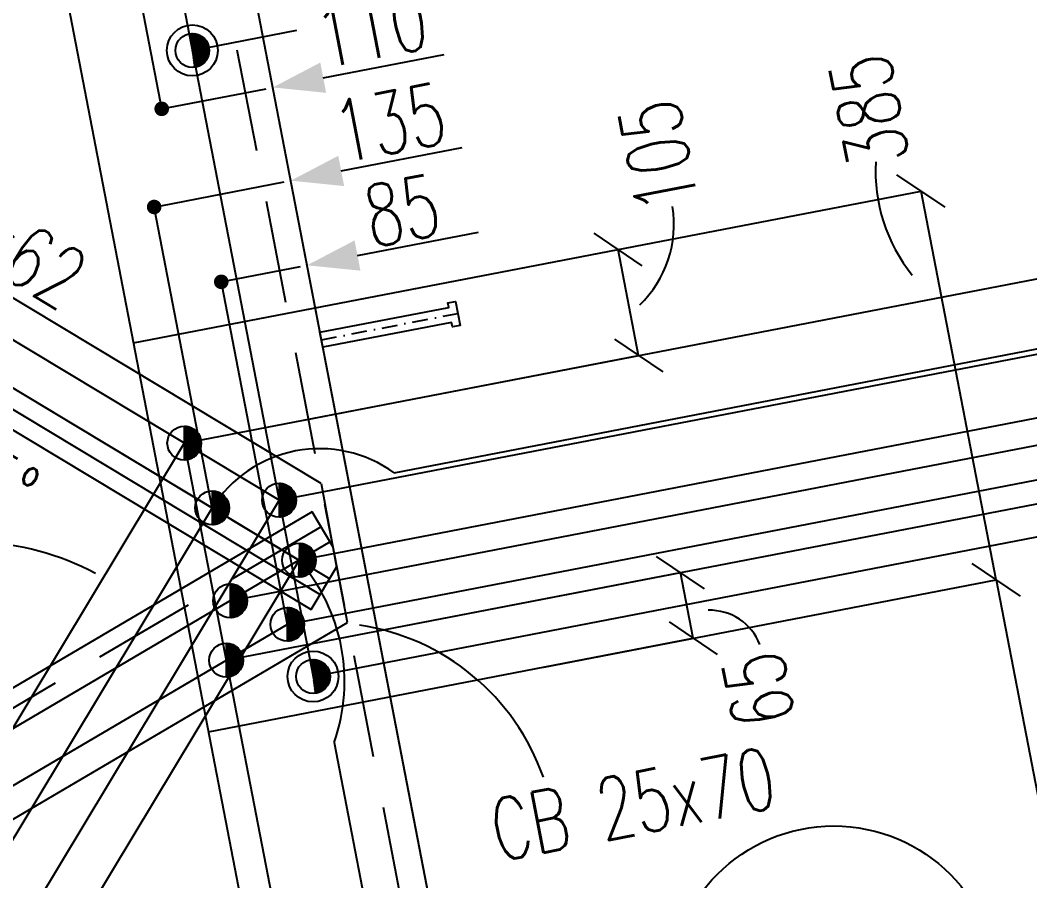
# Model space of a CAD drawing. Extents: x 512897 to 529117, y 6597 to 18077.
# Drawn here: x 518407 to 519389, y 15031 to 15868 of the extents above; entities that cross this region are included whole.
import ezdxf
from ezdxf.enums import TextEntityAlignment as Align

# ---------------------------------------------------------------- set-up
doc = ezdxf.new("R2010")
doc.units = 0
doc.header["$LTSCALE"] = 200
doc.header["$MEASUREMENT"] = 0
doc.linetypes.add('DASHDOT', pattern=[1, 0.5, -0.25, 0, -0.25])
doc.linetypes.add('DASHED', pattern=[0.75, 0.5, -0.25])
doc.layers.get('0').update_dxf_attribs({"linetype": 'CONTINUOUS'})
for name, color, linetype in [('ASSI', 6, 'CONTINUOUS'), ('BOLLINI_1', 7, 'CONTINUOUS'), ('Echelon', 1, 'CONTINUOUS'), ('FORI', 2, 'CONTINUOUS'), ('LINEA_ANG', 2, 'CONTINUOUS'), ('LP', 3, 'CONTINUOUS'), ('LS', 7, 'CONTINUOUS'), ('MZ', 6, 'DASHDOT'), ('QT_MAL', 7, 'CONTINUOUS'), ('QT_MPR', 7, 'CONTINUOUS'), ('QT_MSP', 7, 'CONTINUOUS'), ('TRAT-Y', 7, 'DASHED')]:
    doc.layers.add(name, color=color, linetype=linetype)
doc.styles.add('QUOTE', font='ROMANS8.SHX', dxfattribs={"width": 0.7})
doc.styles.add('RQL', font='ROMANS8.SHX', dxfattribs={"width": 0.7})
doc.styles.add('RS', font='ROMANS8.shx', dxfattribs={"width": 0.7})
doc.styles.get("Standard").update_dxf_attribs({"font": 'ROMANS8.SHX', "width": 0.7})
doc.dimstyles.new('FRECCE1', dxfattribs={"dimtxt": 60, "dimasz": 6.66, "dimexe": 0, "dimexo": 0, "dimgap": 1, "dimtad": 1, "dimzin": 0, "dimdsep": 46, "dimtxsty": 'RS', "dimblk1": 'QUOTP', "dimblk2": 'QUOTF', "dimsah": 1, "dimcen": 0, "dimclrd": 2, "dimclre": 2, "dimclrt": 7, "dimadec": 0, "dimazin": 0, "dimtfac": 1, "dimtix": 1, "dimtmove": 2, "dimatfit": 3, "dimldrblk": 'QUOTP', "dimfxl": 1, "dimtolj": 1, "dimtzin": 0, "dimarcsym": 0})
doc.dimstyles.new('TRATTO', dxfattribs={"dimscale": 0, "dimtxt": 60, "dimasz": 40, "dimexe": 0, "dimexo": 0, "dimgap": 5, "dimtad": 1, "dimrnd": 0.5, "dimdsep": 46, "dimtxsty": 'RS', "dimblk1": 'OBLIQUE', "dimblk2": 'OBLIQUE', "dimsah": 1, "dimcen": 0.09, "dimclrd": 2, "dimclre": 2, "dimclrt": 7, "dimadec": 0, "dimazin": 0, "dimtfac": 1, "dimtix": 1, "dimtmove": 2, "dimatfit": 3, "dimfxl": 1, "dimtolj": 1, "dimtzin": 0, "dimarcsym": 0})

# ---------------------------------------------------------------- blocks, each defined once
blk = doc.blocks.new('ASSE98')
blk.add_line((0, 0), (1, 0))
at = {"color": 7, "style": 'QUOTE', "width": 0.5, "flags": 1}
for tag, p in [('TI', (1.38308, 6.82731)), ('DI_S', (1.38308, 6.42178)), ('D_S', (1.38308, 6.02092)), ('E_S', (1.38308, 5.68065)), ('NFORI', (1.36454, 5.29792)), ('ALAR', (1.36349, 4.93246)), ('FAM', (1.3775, 4.54645)), ('ALA', (1.38308, 4.19257)), ('DISP2', (1.38308, 3.84971)), ('DISP1', (1.38308, 3.50686)), ('PINZAF', (1.38308, 3.164)), ('PINZAI', (1.38308, 2.82114)), ('TRP', (1.38308, 2.47829)), ('NP', (1.38308, 2.13543)), ('SV', (1.38308, 1.79257)), ('PESO', (1.38308, 1.44971)), ('QUA', (1.38308, 1.10686)), ('LUN', (1.38308, 0.764)), ('PROF', (1.38308, 0.42114)), ('POS', (1.38308, 0.07829))]:
    blk.add_attdef(tag, p, '', height=0.2, dxfattribs=at)
at = {"color": 7, "flags": 1}
for tag, p in [('LAV1', (3.07431, 6.82847)), ('LAV2', (3.07431, 6.49513)), ('LAV3', (3.07431, 6.1618)), ('LAV4', (3.07431, 5.82847)), ('LAV5', (3.07431, 5.49513)), ('LAV6', (3.07431, 5.1618)), ('LAV7', (3.07431, 4.82847)), ('LAV8', (3.07431, 4.49513)), ('LAV9', (3.07431, 4.1618)), ('LAV10', (3.07431, 3.82847))]:
    blk.add_attdef(tag, p, '', height=0.2, dxfattribs=at)
blk = doc.blocks.new('P20')
at = {"color": 0}
for p, q in [((0, 0.982), (0.018, 1)), ((0, 0.937), (0.061, 0.998)), ((0, 0.892), (0.102, 0.995)), ((1, -0.007), (0, 0.993)), ((0, 0.848), (0.142, 0.99)), ((0, 0.803), (0.181, 0.984)), ((0, 0.758), (0.218, 0.976)), ((0, 0.713), (0.254, 0.967)), ((0, 0.668), (0.289, 0.957)), ((0.999, -0.051), (0, 0.948)), ((0, 0.623), (0.323, 0.946)), ((0, 0.578), (0.356, 0.934)), ((0, 0.533), (0.388, 0.922)), ((0, 0.488), (0.419, 0.908)), ((0.996, -0.093), (0, 0.903)), ((0, 0.443), (0.45, 0.893)), ((0, 0.398), (0.479, 0.878)), ((0, 0.354), (0.508, 0.861)), ((0.991, -0.133), (0, 0.858)), ((0, 0.309), (0.536, 0.844)), ((0, 0.264), (0.563, 0.827)), ((0.985, -0.172), (0, 0.813)), ((0, 0.219), (0.589, 0.808)), ((0, 0.174), (0.615, 0.789)), ((0, 0.129), (0.64, 0.769)), ((0.978, -0.209), (0, 0.768)), ((0, 0.084), (0.664, 0.748)), ((0, 0.039), (0.687, 0.726)), ((0.969, -0.246), (0, 0.724)), ((0, -0.006), (0.71, 0.704)), ((0, -0.051), (0.732, 0.681)), ((0.96, -0.281), (0, 0.679)), ((0, -0.095), (0.753, 0.658)), ((0.949, -0.315), (0, 0.634)), ((0, -0.14), (0.774, 0.633)), ((0, -0.185), (0.794, 0.608)), ((0.999, 0.039), (0.039, 0.999)), ((0.996, 0.087), (0.087, 0.996)), ((0.991, 0.137), (0.137, 0.991)), ((0.982, 0.191), (0.191, 0.982)), ((0.969, 0.249), (0.249, 0.969)), ((0.95, 0.312), (0.312, 0.95)), ((0.923, 0.384), (0.384, 0.923)), ((0.883, 0.469), (0.469, 0.883)), ((0.808, 0.589), (0.589, 0.808)), ((0.937, -0.348), (0, 0.589)), ((0, -0.23), (0.813, 0.583)), ((0, -0.275), (0.831, 0.556)), ((0.925, -0.381), (0, 0.544)), ((0, -0.32), (0.849, 0.529)), ((0, -0.365), (0.866, 0.501)), ((0.911, -0.412), (0, 0.499)), ((0, -0.41), (0.882, 0.472)), ((0.897, -0.443), (0, 0.454)), ((0, -0.455), (0.897, 0.442)), ((0, -0.5), (0.911, 0.412)), ((0.881, -0.472), (0, 0.409)), ((0, -0.544), (0.925, 0.38)), ((0.865, -0.501), (0, 0.364)), ((0, -0.589), (0.937, 0.348)), ((0.849, -0.529), (0, 0.319)), ((0, -0.634), (0.949, 0.315)), ((0, -0.679), (0.96, 0.281)), ((0.831, -0.556), (0, 0.275)), ((0, -0.724), (0.969, 0.245)), ((0.813, -0.583), (0, 0.23)), ((0, -0.769), (0.978, 0.209)), ((0.793, -0.609), (0, 0.185)), ((0, -0.814), (0.985, 0.171)), ((0.774, -0.634), (0, 0.14)), ((0, -0.859), (0.991, 0.132)), ((0.753, -0.658), (0, 0.095)), ((0, -0.904), (0.996, 0.092)), ((0.732, -0.682), (0, 0.05)), ((0, -0.949), (0.999, 0.05)), ((0, -0.993), (1, 0.007)), ((0.71, -0.705), (0, 0.005)), ((0.687, -0.727), (0, -0.04)), ((0.664, -0.748), (0, -0.085)), ((0.639, -0.769), (0, -0.13)), ((0.614, -0.789), (0, -0.174)), ((0.589, -0.808), (0, -0.219)), ((0.563, -0.827), (0, -0.264)), ((0.535, -0.845), (0, -0.309)), ((0.508, -0.862), (0, -0.354)), ((0.479, -0.878), (0, -0.399)), ((0.449, -0.893), (0, -0.444)), ((0.419, -0.908), (0, -0.489)), ((0.388, -0.922), (0, -0.534)), ((0.356, -0.935), (0, -0.579)), ((0.039, -0.999), (0.999, -0.039)), ((0.087, -0.996), (0.996, -0.087)), ((0.138, -0.99), (0.99, -0.138)), ((0.192, -0.981), (0.981, -0.192)), ((0.25, -0.968), (0.968, -0.25)), ((0.313, -0.95), (0.95, -0.313)), ((0.385, -0.923), (0.923, -0.385)), ((0.47, -0.883), (0.883, -0.47)), ((0.591, -0.807), (0.807, -0.591)), ((0.323, -0.946), (0, -0.623)), ((0.289, -0.957), (0, -0.668)), ((0.254, -0.967), (0, -0.713)), ((0.218, -0.976), (0, -0.758)), ((0.181, -0.984), (0, -0.803)), ((0.142, -0.99), (0, -0.848)), ((0.102, -0.995), (0, -0.893))]:
    blk.add_line(p, q, dxfattribs=at)
for radius in [1.5, 1]:
    blk.add_circle((0, 0), radius)
blk = doc.blocks.new('20')
at = {"color": 0}
for p, q in [((0, 0.982), (0.018, 1)), ((0, 0.937), (0.061, 0.998)), ((0, 0.892), (0.102, 0.995)), ((1, -0.007), (0, 0.993)), ((0, 0.848), (0.142, 0.99)), ((0, 0.803), (0.181, 0.984)), ((0, 0.758), (0.218, 0.976)), ((0, 0.713), (0.254, 0.967)), ((0, 0.668), (0.289, 0.957)), ((0.999, -0.051), (0, 0.948)), ((0, 0.623), (0.323, 0.946)), ((0, 0.578), (0.356, 0.934)), ((0, 0.533), (0.388, 0.922)), ((0, 0.488), (0.419, 0.908)), ((0.996, -0.093), (0, 0.903)), ((0, 0.443), (0.45, 0.893)), ((0, 0.398), (0.479, 0.878)), ((0, 0.354), (0.508, 0.861)), ((0.991, -0.133), (0, 0.858)), ((0, 0.309), (0.536, 0.844)), ((0, 0.264), (0.563, 0.827)), ((0.985, -0.172), (0, 0.813)), ((0, 0.219), (0.589, 0.808)), ((0, 0.174), (0.615, 0.789)), ((0, 0.129), (0.64, 0.769)), ((0.978, -0.209), (0, 0.768)), ((0, 0.084), (0.664, 0.748)), ((0, 0.039), (0.687, 0.726)), ((0.969, -0.246), (0, 0.724)), ((0, -0.006), (0.71, 0.704)), ((0, -0.051), (0.732, 0.681)), ((0.96, -0.281), (0, 0.679)), ((0, -0.095), (0.753, 0.658)), ((0.949, -0.315), (0, 0.634)), ((0, -0.14), (0.774, 0.633)), ((0, -0.185), (0.794, 0.608)), ((0.999, 0.039), (0.039, 0.999)), ((0.996, 0.087), (0.087, 0.996)), ((0.991, 0.137), (0.137, 0.991)), ((0.982, 0.191), (0.191, 0.982)), ((0.969, 0.249), (0.249, 0.969)), ((0.95, 0.312), (0.312, 0.95)), ((0.923, 0.384), (0.384, 0.923)), ((0.883, 0.469), (0.469, 0.883)), ((0.808, 0.589), (0.589, 0.808)), ((0.937, -0.348), (0, 0.589)), ((0, -0.23), (0.813, 0.583)), ((0, -0.275), (0.831, 0.556)), ((0.925, -0.381), (0, 0.544)), ((0, -0.32), (0.849, 0.529)), ((0, -0.365), (0.866, 0.501)), ((0.911, -0.412), (0, 0.499)), ((0, -0.41), (0.882, 0.472)), ((0.897, -0.443), (0, 0.454)), ((0, -0.455), (0.897, 0.442)), ((0, -0.5), (0.911, 0.412)), ((0.881, -0.472), (0, 0.409)), ((0, -0.544), (0.925, 0.38)), ((0.865, -0.501), (0, 0.364)), ((0, -0.589), (0.937, 0.348)), ((0.849, -0.529), (0, 0.319)), ((0, -0.634), (0.949, 0.315)), ((0, -0.679), (0.96, 0.281)), ((0.831, -0.556), (0, 0.275)), ((0, -0.724), (0.969, 0.245)), ((0.813, -0.583), (0, 0.23)), ((0, -0.769), (0.978, 0.209)), ((0.793, -0.609), (0, 0.185)), ((0, -0.814), (0.985, 0.171)), ((0.774, -0.634), (0, 0.14)), ((0, -0.859), (0.991, 0.132)), ((0.753, -0.658), (0, 0.095)), ((0, -0.904), (0.996, 0.092)), ((0.732, -0.682), (0, 0.05)), ((0, -0.949), (0.999, 0.05)), ((0, -0.993), (1, 0.007)), ((0.71, -0.705), (0, 0.005)), ((0.687, -0.727), (0, -0.04)), ((0.664, -0.748), (0, -0.085)), ((0.639, -0.769), (0, -0.13)), ((0.614, -0.789), (0, -0.174)), ((0.589, -0.808), (0, -0.219)), ((0.563, -0.827), (0, -0.264)), ((0.535, -0.845), (0, -0.309)), ((0.508, -0.862), (0, -0.354)), ((0.479, -0.878), (0, -0.399)), ((0.449, -0.893), (0, -0.444)), ((0.419, -0.908), (0, -0.489)), ((0.388, -0.922), (0, -0.534)), ((0.356, -0.935), (0, -0.579)), ((0.039, -0.999), (0.999, -0.039)), ((0.087, -0.996), (0.996, -0.087)), ((0.138, -0.99), (0.99, -0.138)), ((0.192, -0.981), (0.981, -0.192)), ((0.25, -0.968), (0.968, -0.25)), ((0.313, -0.95), (0.95, -0.313)), ((0.385, -0.923), (0.923, -0.385)), ((0.47, -0.883), (0.883, -0.47)), ((0.591, -0.807), (0.807, -0.591)), ((0.323, -0.946), (0, -0.623)), ((0.289, -0.957), (0, -0.668)), ((0.254, -0.967), (0, -0.713)), ((0.218, -0.976), (0, -0.758)), ((0.181, -0.984), (0, -0.803)), ((0.142, -0.99), (0, -0.848)), ((0.102, -0.995), (0, -0.893))]:
    blk.add_line(p, q, dxfattribs=at)
blk.add_line((0, 1), (0, -1))
blk.add_circle((0, 0), 1)
blk = doc.blocks.new('QUOTP')
at = {"layer": 'ASSI', "color": 2, "const_width": 1.07}
blk.add_lwpolyline([(-0.53, 0, 1), (0.53, 0, 1)], format="xyb", close=True, dxfattribs=at)
blk = doc.blocks.new('QUOTF')
at = {"layer": 'LS', "color": 2}
blk.add_line((7.5, 0), (25.5, 0), dxfattribs=at)
blk.add_solid([(7.5, 2.25), (0, 0), (7.5, -2.25)], dxfattribs=at)
blk = doc.blocks.new('*D28')
at = {"layer": 'QT_MAL', "color": 2, "lineweight": -2, "transparency": 16777216}
for p, q in [((518551.03, 15782.66), (518645.97, 15800.97)), ((518652.51, 15802.23), (518652.51, 15802.23)), ((518544.49, 15781.4), (518544.49, 15781.4))]:
    blk.add_line(p, q, dxfattribs=at)
at = {"layer": 'QT_MAL', "color": 2, "lineweight": -2, "transparency": 16777216, "xscale": 6.66, "yscale": 6.66, "zscale": 6.66}
for name, p, rotation in [('QUOTF', (518652.51, 15802.23), 10.91543261024584), ('QUOTP', (518544.49, 15781.4), 190.9154326102459)]:
    blk.add_blockref(name, p, dxfattribs=dict(at, rotation=rotation))
at = {"layer": 'QT_MAL', "color": 7, "transparency": 16777216, "insert": (518748.61, 15860.04), "char_height": 60, "attachment_point": 5, "rotation": 10.91543, "style": 'RS'}
blk.add_mtext('\\A1;110', dxfattribs=at)
blk = doc.blocks.new('_OBLIQUE')
at = {"color": 0, "linetype": 'ByBlock'}
blk.add_line((-0.5, -0.5), (0.5, 0.5), dxfattribs=at)
blk = doc.blocks.new('*D44')
at = {"layer": 'QT_MPR', "color": 2, "lineweight": -2, "transparency": 16777216}
for p, q in [((517944.64, 15830.73), (517609.12, 15273.47)), ((518566.45, 15456.35), (518230.93, 14899.09)), ((517609.12, 15273.47), (518230.93, 14899.09))]:
    blk.add_line(p, q, dxfattribs=at)
at = {"layer": 'QT_MPR', "color": 2, "lineweight": -2, "transparency": 16777216, "xscale": 40, "yscale": 40, "zscale": 40}
for p, rotation in [((517609.12, 15273.47), 148.9485822973603), ((518230.93, 14899.09), 328.9485822973603)]:
    blk.add_blockref('_OBLIQUE', p, dxfattribs=dict(at, rotation=rotation))
at = {"layer": 'QT_MPR', "color": 7, "transparency": 16777216, "insert": (517938.08, 15116.26), "char_height": 60, "attachment_point": 5, "rotation": 328.94858, "style": 'RS'}
blk.add_mtext('\\A1;726', dxfattribs=at)
blk = doc.blocks.new('*D45')
at = {"layer": 'QT_MPR', "color": 2, "lineweight": -2, "transparency": 16777216}
for p, q in [((518566.45, 15456.35), (518230.93, 14899.09)), ((518593.58, 15393.33), (518278.69, 14870.33)), ((518230.93, 14899.09), (518278.69, 14870.33))]:
    blk.add_line(p, q, dxfattribs=at)
at = {"layer": 'QT_MPR', "color": 2, "lineweight": -2, "transparency": 16777216, "xscale": 40, "yscale": 40, "zscale": 40}
for p, rotation in [((518230.93, 14899.09), 148.9485822973603), ((518278.69, 14870.33), 328.9485822973603)]:
    blk.add_blockref('_OBLIQUE', p, dxfattribs=dict(at, rotation=rotation))
at = {"layer": 'QT_MPR', "color": 7, "transparency": 16777216, "insert": (518163.87, 14888.21), "char_height": 60, "attachment_point": 5, "rotation": 328.94858, "style": 'RS'}
blk.add_mtext('\\A1;56', dxfattribs=at)
blk = doc.blocks.new('*D46')
at = {"layer": 'QT_MPR', "color": 2, "lineweight": -2, "transparency": 16777216}
for p, q in [((518658.61, 15400.86), (518323.09, 14843.6)), ((518593.58, 15393.33), (518278.69, 14870.33)), ((518278.69, 14870.33), (518323.09, 14843.6))]:
    blk.add_line(p, q, dxfattribs=at)
at = {"layer": 'QT_MPR', "color": 2, "lineweight": -2, "transparency": 16777216, "xscale": 40, "yscale": 40, "zscale": 40}
for p, rotation in [((518278.69, 14870.33), 148.9485822973603), ((518323.09, 14843.6), 328.9485822973603)]:
    blk.add_blockref('_OBLIQUE', p, dxfattribs=dict(at, rotation=rotation))
at = {"layer": 'QT_MPR', "color": 7, "transparency": 16777216, "insert": (518517.08, 14901.85), "char_height": 60, "attachment_point": 5, "rotation": 328.94858, "style": 'RS'}
blk.add_mtext('\\A1;51.5', dxfattribs=at)
blk = doc.blocks.new('*D47')
at = {"layer": 'QT_MPR', "color": 2, "lineweight": -2, "transparency": 16777216}
for p, q in [((518658.61, 15400.86), (518323.09, 14843.6)), ((518678.02, 15342.49), (518363.13, 14819.49)), ((518323.09, 14843.6), (518363.13, 14819.49))]:
    blk.add_line(p, q, dxfattribs=at)
at = {"layer": 'QT_MPR', "color": 2, "lineweight": -2, "transparency": 16777216, "xscale": 40, "yscale": 40, "zscale": 40}
for p, rotation in [((518323.09, 14843.6), 148.9485822973603), ((518363.13, 14819.49), 328.9485822973603)]:
    blk.add_blockref('_OBLIQUE', p, dxfattribs=dict(at, rotation=rotation))
at = {"layer": 'QT_MPR', "color": 7, "transparency": 16777216, "insert": (518479.23, 14816.6), "char_height": 60, "attachment_point": 5, "rotation": 328.94858, "style": 'RS'}
blk.add_mtext('\\A1;46.5', dxfattribs=at)
blk = doc.blocks.new('A$C6E393FD9')
at = {"layer": 'Echelon', "color": 3}
blk.add_lwpolyline([(2.5, 0), (0, 19.8), (168.6, 41.4), (167.9, 47.2), (177.8, 48.5), (181.8, 17.1), (171.9, 15.8), (171.2, 21.6), (2.5, 0)], close=True, dxfattribs=at)
at = {"layer": 'MZ', "ltscale": 0.2}
blk.add_line((1.3, 9.9), (179.8, 32.8), dxfattribs=at)
blk = doc.blocks.new('*D48')
at = {"layer": 'QT_MAL', "color": 2, "lineweight": -2, "transparency": 16777216}
blk.add_line((518608.94, 15614.43), (518679.33, 15628), dxfattribs=at)
at = {"layer": 'QT_MAL', "color": 2, "lineweight": -2, "transparency": 16777216, "xscale": 6.66, "yscale": 6.66, "zscale": 6.66}
for name, p, rotation in [('QUOTF', (518685.86, 15629.26), 10.91543261024528), ('QUOTP', (518602.4, 15613.16), 190.9154326102453)]:
    blk.add_blockref(name, p, dxfattribs=dict(at, rotation=rotation))
at = {"layer": 'QT_MAL', "color": 7, "transparency": 16777216, "insert": (518778.34, 15682.48), "char_height": 60, "attachment_point": 5, "rotation": 10.91543, "style": 'RS'}
blk.add_mtext('\\A1;85', dxfattribs=at)
blk = doc.blocks.new('*D50')
at = {"layer": 'QT_MAL', "color": 2, "lineweight": -2, "transparency": 16777216}
for p, q in [((518543.68, 15687.2), (518663.45, 15710.3)), ((518669.99, 15711.56), (518669.99, 15711.56)), ((518537.14, 15685.94), (518537.14, 15685.94))]:
    blk.add_line(p, q, dxfattribs=at)
at = {"layer": 'QT_MAL', "color": 2, "lineweight": -2, "transparency": 16777216, "xscale": 6.66, "yscale": 6.66, "zscale": 6.66}
for name, p, rotation in [('QUOTF', (518669.99, 15711.56), 10.91543261024528), ('QUOTP', (518537.14, 15685.94), 190.9154326102453)]:
    blk.add_blockref(name, p, dxfattribs=dict(at, rotation=rotation))
at = {"layer": 'QT_MAL', "color": 7, "transparency": 16777216, "insert": (518766.28, 15768.03), "char_height": 60, "attachment_point": 5, "rotation": 10.91543, "style": 'RS'}
blk.add_mtext('\\A1;135', dxfattribs=at)
blk = doc.blocks.new('*D64')
at = {"layer": 'QT_MPR', "color": 2, "lineweight": -2, "transparency": 16777216}
for p, q in [((518557.41, 16295.37), (520030.27, 16579.41)), ((520030.27, 16579.41), (520211.77, 15638.27)), ((518678.02, 15342.49), (520211.77, 15638.27))]:
    blk.add_line(p, q, dxfattribs=at)
at = {"layer": 'QT_MPR', "color": 2, "lineweight": -2, "transparency": 16777216, "xscale": 40, "yscale": 40, "zscale": 40}
for p, rotation in [((520030.27, 16579.41), 100.9154326102453), ((520211.77, 15638.27), 280.9154326102453)]:
    blk.add_blockref('_OBLIQUE', p, dxfattribs=dict(at, rotation=rotation))
at = {"layer": 'QT_MPR', "color": 7, "transparency": 16777216, "insert": (520086.65, 16102.21), "char_height": 60, "attachment_point": 5, "rotation": 100.91543, "style": 'RS'}
blk.add_mtext('\\A1;958.5', dxfattribs=at)
blk = doc.blocks.new('*D65')
at = {"layer": 'QT_MPR', "color": 2, "lineweight": -2, "transparency": 16777216}
for p, q in [((518678.02, 15342.49), (520211.77, 15638.27)), ((520211.77, 15638.27), (520644.15, 13396.18)), ((519110.4, 13100.4), (520644.15, 13396.18))]:
    blk.add_line(p, q, dxfattribs=at)
at = {"layer": 'QT_MPR', "color": 2, "lineweight": -2, "transparency": 16777216, "xscale": 40, "yscale": 40, "zscale": 40}
for p, rotation in [((520211.77, 15638.27), 100.9154326102453), ((520644.15, 13396.18), 280.9154326102453)]:
    blk.add_blockref('_OBLIQUE', p, dxfattribs=dict(at, rotation=rotation))
at = {"layer": 'QT_MPR', "color": 7, "transparency": 16777216, "insert": (520393.59, 14510.6), "char_height": 60, "attachment_point": 5, "rotation": 100.91543, "style": 'RS'}
blk.add_mtext('\\A1;2283.5', dxfattribs=at)
blk = doc.blocks.new('*D70')
at = {"layer": 'QT_MPR', "color": 2, "lineweight": -2, "transparency": 16777216}
for p, q in [((518498.62, 16019.25), (519784.93, 16267.31)), ((519784.93, 16267.31), (519892.02, 15711.99)), ((518566.45, 15456.35), (519892.02, 15711.99))]:
    blk.add_line(p, q, dxfattribs=at)
at = {"layer": 'QT_MPR', "color": 2, "lineweight": -2, "transparency": 16777216, "xscale": 40, "yscale": 40, "zscale": 40}
for p, rotation in [((519784.93, 16267.31), 100.9154326102453), ((519892.02, 15711.99), 280.9154326102453)]:
    blk.add_blockref('_OBLIQUE', p, dxfattribs=dict(at, rotation=rotation))
at = {"layer": 'QT_MPR', "color": 7, "transparency": 16777216, "insert": (519804.11, 15983.02), "char_height": 60, "attachment_point": 5, "rotation": 100.91543, "style": 'RS'}
blk.add_mtext('\\A1;565.5', dxfattribs=at)
blk = doc.blocks.new('*D71')
at = {"layer": 'QT_MPR', "color": 2, "lineweight": -2, "transparency": 16777216}
for p, q in [((518566.45, 15456.35), (519892.02, 15711.99)), ((519892.02, 15711.99), (519904.71, 15646.18)), ((518770.53, 15427.45), (519904.71, 15646.18))]:
    blk.add_line(p, q, dxfattribs=at)
at = {"layer": 'QT_MPR', "color": 2, "lineweight": -2, "transparency": 16777216, "xscale": 40, "yscale": 40, "zscale": 40}
for p, rotation in [((519892.02, 15711.99), 100.9154326102453), ((519904.71, 15646.18), 280.9154326102453)]:
    blk.add_blockref('_OBLIQUE', p, dxfattribs=dict(at, rotation=rotation))
at = {"layer": 'QT_MPR', "color": 7, "transparency": 16777216, "insert": (519844.29, 15765.29), "char_height": 60, "attachment_point": 5, "rotation": 100.91543, "style": 'RS'}
blk.add_mtext('\\A1;67', dxfattribs=at)
blk = doc.blocks.new('*D72')
at = {"layer": 'QT_MPR', "color": 2, "lineweight": -2, "transparency": 16777216}
for p, q in [((519904.71, 15646.18), (519897.14, 15685.45)), ((518658.61, 15400.86), (519905.64, 15641.35)), ((518770.53, 15427.45), (519904.71, 15646.18)), ((519904.71, 15646.18), (519905.64, 15641.35)), ((519905.64, 15641.35), (519913.22, 15602.07))]:
    blk.add_line(p, q, dxfattribs=at)
at = {"layer": 'QT_MPR', "color": 2, "lineweight": -2, "transparency": 16777216, "xscale": 40, "yscale": 40, "zscale": 40}
for p, rotation in [((519904.71, 15646.18), 280.9154326102453), ((519905.64, 15641.35), 100.9154326102453)]:
    blk.add_blockref('_OBLIQUE', p, dxfattribs=dict(at, rotation=rotation))
at = {"layer": 'QT_MPR', "color": 7, "transparency": 16777216, "insert": (520048.16, 15701.6), "char_height": 60, "attachment_point": 5, "rotation": 100.91543, "style": 'RS'}
blk.add_mtext('\\A1;5', dxfattribs=at)
blk = doc.blocks.new('*D73')
at = {"layer": 'QT_MPR', "color": 2, "lineweight": -2, "transparency": 16777216}
for p, q in [((518658.61, 15400.86), (519905.64, 15641.35)), ((519905.64, 15641.35), (519917.19, 15581.46)), ((518678.02, 15342.49), (519917.19, 15581.46))]:
    blk.add_line(p, q, dxfattribs=at)
at = {"layer": 'QT_MPR', "color": 2, "lineweight": -2, "transparency": 16777216, "xscale": 40, "yscale": 40, "zscale": 40}
for p, rotation in [((519905.64, 15641.35), 100.9154326102453), ((519917.19, 15581.46), 280.9154326102453)]:
    blk.add_blockref('_OBLIQUE', p, dxfattribs=dict(at, rotation=rotation))
at = {"layer": 'QT_MPR', "color": 7, "transparency": 16777216, "insert": (519857.12, 15599.22), "char_height": 60, "attachment_point": 5, "rotation": 100.91543, "style": 'RS'}
blk.add_mtext('\\A1;61', dxfattribs=at)
blk = doc.blocks.new('*D74')
at = {"layer": 'QT_MPR', "color": 2, "lineweight": -2, "transparency": 16777216}
for p, q in [((518678.02, 15342.49), (519917.19, 15581.46)), ((519917.19, 15581.46), (519922.13, 15555.85)), ((518610.99, 15303), (519922.13, 15555.85))]:
    blk.add_line(p, q, dxfattribs=at)
at = {"layer": 'QT_MPR', "color": 2, "lineweight": -2, "transparency": 16777216, "xscale": 40, "yscale": 40, "zscale": 40}
for p, rotation in [((519917.19, 15581.46), 100.9154326102453), ((519922.13, 15555.85), 280.9154326102453)]:
    blk.add_blockref('_OBLIQUE', p, dxfattribs=dict(at, rotation=rotation))
at = {"layer": 'QT_MPR', "color": 7, "transparency": 16777216, "insert": (520071.45, 15563.36), "char_height": 60, "attachment_point": 5, "rotation": 100.91543, "style": 'RS'}
blk.add_mtext('\\A1;26', dxfattribs=at)
blk = doc.blocks.new('*D75')
at = {"layer": 'QT_MPR', "color": 2, "lineweight": -2, "transparency": 16777216}
for p, q in [((518610.99, 15303), (519922.13, 15555.85)), ((519922.13, 15555.85), (519928.38, 15523.44)), ((518666.63, 15280.11), (519928.38, 15523.44))]:
    blk.add_line(p, q, dxfattribs=at)
at = {"layer": 'QT_MPR', "color": 2, "lineweight": -2, "transparency": 16777216, "xscale": 40, "yscale": 40, "zscale": 40}
for p, rotation in [((519922.13, 15555.85), 100.9154326102453), ((519928.38, 15523.44), 280.9154326102453)]:
    blk.add_blockref('_OBLIQUE', p, dxfattribs=dict(at, rotation=rotation))
at = {"layer": 'QT_MPR', "color": 7, "transparency": 16777216, "insert": (520095.97, 15459.45), "char_height": 60, "attachment_point": 5, "rotation": 100.91543, "style": 'RS'}
blk.add_mtext('\\A1;33', dxfattribs=at)
blk = doc.blocks.new('*D76')
at = {"layer": 'QT_MPR', "color": 2, "lineweight": -2, "transparency": 16777216}
for p, q in [((518666.63, 15280.11), (519928.38, 15523.44)), ((519928.38, 15523.44), (519932.75, 15500.79)), ((518607.17, 15245.16), (519932.75, 15500.79))]:
    blk.add_line(p, q, dxfattribs=at)
at = {"layer": 'QT_MPR', "color": 2, "lineweight": -2, "transparency": 16777216, "xscale": 40, "yscale": 40, "zscale": 40}
for p, rotation in [((519928.38, 15523.44), 100.9154326102453), ((519932.75, 15500.79), 280.9154326102453)]:
    blk.add_blockref('_OBLIQUE', p, dxfattribs=dict(at, rotation=rotation))
at = {"layer": 'QT_MPR', "color": 7, "transparency": 16777216, "insert": (519909.44, 15428.13), "char_height": 60, "attachment_point": 5, "rotation": 100.91543, "style": 'RS'}
blk.add_mtext('\\A1;23', dxfattribs=at)
blk = doc.blocks.new('*D77')
at = {"layer": 'QT_MPR', "color": 2, "lineweight": -2, "transparency": 16777216}
for p, q in [((518607.17, 15245.16), (519932.75, 15500.79)), ((519932.75, 15500.79), (520131.63, 14469.51)), ((518845.32, 14221.44), (520131.63, 14469.51))]:
    blk.add_line(p, q, dxfattribs=at)
at = {"layer": 'QT_MPR', "color": 2, "lineweight": -2, "transparency": 16777216, "xscale": 40, "yscale": 40, "zscale": 40}
for p, rotation in [((519932.75, 15500.79), 100.9154326102453), ((520131.63, 14469.51), 280.9154326102453)]:
    blk.add_blockref('_OBLIQUE', p, dxfattribs=dict(at, rotation=rotation))
at = {"layer": 'QT_MPR', "color": 7, "transparency": 16777216, "insert": (519997.82, 14978.52), "char_height": 60, "attachment_point": 5, "rotation": 100.91543, "style": 'RS'}
blk.add_mtext('\\A1;1050.5', dxfattribs=at)
blk = doc.blocks.new('*D84')
at = {"layer": 'QT_MSP', "color": 2, "lineweight": -2, "transparency": 16777216}
for p, q in [((518825.6, 15886.66), (519526.73, 16021.87)), ((519526.73, 16021.87), (519597.45, 15655.18)), ((518566.45, 15456.35), (519597.45, 15655.18))]:
    blk.add_line(p, q, dxfattribs=at)
at = {"layer": 'QT_MSP', "color": 2, "lineweight": -2, "transparency": 16777216, "xscale": 40, "yscale": 40, "zscale": 40}
for p, rotation in [((519526.73, 16021.87), 100.9154326102453), ((519597.45, 15655.18), 280.9154326102453)]:
    blk.add_blockref('_OBLIQUE', p, dxfattribs=dict(at, rotation=rotation))
at = {"layer": 'QT_MSP', "color": 7, "transparency": 16777216, "insert": (519610.61, 15851.76), "char_height": 60, "attachment_point": 5, "rotation": 100.91543, "style": 'RS'}
blk.add_mtext('\\A1;373.5', dxfattribs=at)
blk = doc.blocks.new('*D85')
at = {"layer": 'QT_MSP', "color": 2, "lineweight": -2, "transparency": 16777216}
for p, q in [((518607.17, 15245.16), (519638.18, 15443.98)), ((519638.18, 15443.98), (519644.14, 15413.09)), ((518691.68, 15229.41), (519644.14, 15413.09))]:
    blk.add_line(p, q, dxfattribs=at)
at = {"layer": 'QT_MSP', "color": 2, "lineweight": -2, "transparency": 16777216, "xscale": 40, "yscale": 40, "zscale": 40}
for p, rotation in [((519638.18, 15443.98), 100.9154326102453), ((519644.14, 15413.09), 280.9154326102453)]:
    blk.add_blockref('_OBLIQUE', p, dxfattribs=dict(at, rotation=rotation))
at = {"layer": 'QT_MSP', "color": 7, "transparency": 16777216, "insert": (519702.51, 15386.05), "char_height": 60, "attachment_point": 5, "rotation": 100.91543, "style": 'RS'}
blk.add_mtext('\\A1;31.5', dxfattribs=at)
blk = doc.blocks.new('*D86')
at = {"layer": 'QT_MSP', "color": 2, "lineweight": -2, "transparency": 16777216}
for p, q in [((518691.68, 15229.41), (519644.14, 15413.09)), ((519644.14, 15413.09), (519750.18, 14863.22)), ((518797.72, 14679.54), (519750.18, 14863.22))]:
    blk.add_line(p, q, dxfattribs=at)
at = {"layer": 'QT_MSP', "color": 2, "lineweight": -2, "transparency": 16777216, "xscale": 40, "yscale": 40, "zscale": 40}
for p, rotation in [((519644.14, 15413.09), 100.9154326102453), ((519750.18, 14863.22), 280.9154326102453)]:
    blk.add_blockref('_OBLIQUE', p, dxfattribs=dict(at, rotation=rotation))
at = {"layer": 'QT_MSP', "color": 7, "transparency": 16777216, "insert": (519752.63, 15134.44), "char_height": 60, "attachment_point": 5, "rotation": 100.91543, "style": 'RS'}
blk.add_mtext('\\A1;560', dxfattribs=at)
blk = doc.blocks.new('xxx')
blk.add_circle((0, 0), 8)
at = {"color": 3, "style": 'RQL', "width": 0.7}
blk.add_attdef('POS', text='', height=4, dxfattribs=at).set_placement((0, 0), align=Align.MIDDLE)
at = {"color": 3, "style": 'RQL', "width": 0.7, "flags": 1}
blk.add_attdef('POS1', (-0.394, -5.419), '', height=2, dxfattribs=at)
at = {"style": 'RQL', "width": 0.7, "flags": 1}
blk.add_attdef('TIPO', (-0.394, -8.657), '', height=2, dxfattribs=at)
blk = doc.blocks.new('*D330')
at = {"layer": 'QT_MSP', "color": 2, "lineweight": -2, "transparency": 16777216}
for p, q in [((518725, 15267.88), (519049.03, 15330.37)), ((519061.34, 15266.55), (519049.03, 15330.37)), ((518590.03, 15175.65), (519061.34, 15266.55))]:
    blk.add_line(p, q, dxfattribs=at)
at = {"layer": 'QT_MSP', "color": 2, "lineweight": -2, "transparency": 16777216, "xscale": 40, "yscale": 40, "zscale": 40}
for p, rotation in [((519049.03, 15330.37), 100.9154326102453), ((519061.34, 15266.55), 280.9154326102453)]:
    blk.add_blockref('_OBLIQUE', p, dxfattribs=dict(at, rotation=rotation))
at = {"layer": 'QT_MSP', "color": 7, "transparency": 16777216, "insert": (519124.76, 15216.57), "char_height": 60, "attachment_point": 5, "rotation": 100.91543, "style": 'RS'}
blk.add_mtext('\\A1;65', dxfattribs=at)
blk = doc.blocks.new('*D329')
at = {"layer": 'QT_MSP', "color": 2, "lineweight": -2, "transparency": 16777216}
for p, q in [((518517.11, 15553.77), (518988.42, 15644.66)), ((519008.3, 15541.56), (518988.42, 15644.66)), ((518684.27, 15479.07), (519008.3, 15541.56))]:
    blk.add_line(p, q, dxfattribs=at)
at = {"layer": 'QT_MSP', "color": 2, "lineweight": -2, "transparency": 16777216, "xscale": 40, "yscale": 40, "zscale": 40}
for p, rotation in [((518988.42, 15644.66), 100.9154326102453), ((519008.3, 15541.56), 280.9154326102453)]:
    blk.add_blockref('_OBLIQUE', p, dxfattribs=dict(at, rotation=rotation))
at = {"layer": 'QT_MSP', "color": 7, "transparency": 16777216, "insert": (519027.2, 15735.45), "char_height": 60, "attachment_point": 5, "rotation": 100.91543, "style": 'RS'}
blk.add_mtext('\\A1;105', dxfattribs=at)
blk = doc.blocks.new('*D331')
at = {"layer": 'LP', "color": 2, "lineweight": -2, "transparency": 16777216}
for p, q in [((518517.11, 15553.77), (519282.99, 15701.47)), ((519355.91, 15323.35), (519282.99, 15701.47)), ((518916.09, 15238.53), (519355.91, 15323.35))]:
    blk.add_line(p, q, dxfattribs=at)
at = {"layer": 'LP', "color": 2, "lineweight": -2, "transparency": 16777216, "xscale": 40, "yscale": 40, "zscale": 40}
for p, rotation in [((519282.99, 15701.47), 100.9154326102453), ((519355.91, 15323.35), 280.9154326102453)]:
    blk.add_blockref('_OBLIQUE', p, dxfattribs=dict(at, rotation=rotation))
at = {"layer": 'LP', "color": 7, "transparency": 16777216, "insert": (519232.24, 15779.83), "char_height": 60, "attachment_point": 5, "rotation": 100.91543, "style": 'RS'}
blk.add_mtext('\\A1;385', dxfattribs=at)

msp = doc.modelspace()

# ---------------------------------------------------------------- linework, layer by layer
at = {"layer": 'LINEA_ANG'}
for p, q in [((518699.456, 15417.123), (517257.622, 16285.226)), ((519061.102, 13683.502), (518559.298, 16285.557)), ((518382.555, 16251.472), (518884.359, 13649.417)), ((517122.066, 16238.443), (518689.836, 15294.516)), ((518699.456, 15417.123), (518714.595, 15335.638)), ((518690.956, 15389.535), (514832.404, 13121.023)), ((518711.229, 15355.053), (518690.956, 15389.535)), ((518725.155, 15282.039), (518711.229, 15355.053)), ((518689.836, 15294.516), (518714.595, 15335.638)), ((514872.637, 13017.074), (518725.155, 15282.039))]:
    msp.add_line(p, q, dxfattribs=at)
at = {"layer": 'LINEA_ANG', "color": 2}
msp.add_line((517130.835, 16253.007), (518698.605, 15309.08), dxfattribs=at)
at = {"layer": 'LP', "color": 2}
msp.add_line((519355.914, 15323.353), (519449.241, 14839.415), dxfattribs=at)
at = {"layer": 'LP', "color": 6}
for centre, radius, start, end in [((519399.648, 15720.818), 160.956, 176.753431, 218.885418), ((518358.117, 15101.142), 258.946, 61.916928, 114.119466), ((519077.541, 15241.585), 52.21, 21.120522, 91.814171), ((518703.273, 15056.721), 225.156, 19.379709, 81.388989)]:
    msp.add_arc(centre, radius, start, end, dxfattribs=at)
at = {"layer": 'LS', "color": 6}
for p, q in [((516987.405, 16360.374), (518678.016, 15342.487)), ((518486.105, 16295.374), (518691.676, 15229.407)), ((518451.279, 16264.726), (518544.736, 15780.11)), ((518658.611, 15400.861), (517247.653, 16250.374)), ((518593.575, 15393.327), (518537.779, 15682.652)), ((518603.07, 15609.705), (518666.631, 15280.113)), ((518566.446, 15456.352), (518704.729, 14739.298)), ((518708.188, 15360.226), (514834.118, 13082.59)), ((514912.316, 13072.883), (518666.631, 15280.113)), ((518712.184, 15165.31), (518769.671, 14867.217))]:
    msp.add_line(p, q, dxfattribs=at)
at = {"layer": 'LS', "color": 2}
msp.add_line((518574.273, 15838.19), (518675.92, 15857.793), dxfattribs=at)
at = {"layer": 'LS', "color": 6}
for centre, radius, start, end in [((518934.759, 15668.708), 107.882, 313.724569, 9.37654), ((518543.455, 15224.654), 178.861, 340.622738, 41.208127)]:
    msp.add_arc(centre, radius, start, end, dxfattribs=at)
at = {"layer": 'LS', "color": 2}
msp.add_arc((518698.077, 15327.29), 123.618, 54.120493, 147.710372, dxfattribs=at)
at = {"layer": 'TRAT-Y'}
for p, q in [((519034.591, 13678.389), (518532.787, 16280.445)), ((518699.572, 15374.88), (514841.02, 13106.368))]:
    msp.add_line(p, q, dxfattribs=at)

# ---------------------------------------------------------------- block references
at = {"layer": 'ASSI'}
for p, xscale, rotation in [((519061.102, 13683.502), 2650.000000000002, 100.9154326102453), ((518690.956, 15389.535), 4494, 210.4520391689871)]:
    msp.add_blockref('ASSE98', p, dxfattribs=dict(at, xscale=xscale, rotation=rotation))
ref = msp.add_blockref('ASSE98', (517140.12, 16268.428), dxfattribs=dict(at, xscale=1829.999999999999, rotation=328.9485822973603))
ref.add_attrib('LAV1', 'CB 55x62', (518207.593, 15727.261), dxfattribs={"layer": '0', "color": 7, "height": 60, "rotation": 328.948582, "width": 0.7})
ref.add_attrib('LAV3', 'A  45%%d', (518242.134, 15468.61), dxfattribs={"layer": '0', "color": 254, "height": 60, "rotation": 328.948582, "width": 0.7})
at = {"layer": 'BOLLINI_1', "xscale": 19.9979999999523, "yscale": 19.9979999999523, "zscale": 19.9979999999523}
msp.add_blockref('xxx', (519198.059, 14924.027), dxfattribs=at).add_auto_attribs({'POS': '309'})
at = {"layer": 'FORI', "xscale": 16.5, "yscale": 16.5, "zscale": 16.5}
for name, p, rotation in [('P20', (518574.273, 15838.19), 7.543052222774039), ('20', (518658.611, 15400.861), 0.1241546130000395), ('20', (518678.016, 15342.487), 358.474256613), ('P20', (518691.676, 15229.407), 7.543052222774039)]:
    msp.add_blockref(name, p, dxfattribs=dict(at, rotation=rotation))
for p in [(518566.446, 15456.352), (518593.575, 15393.327), (518610.995, 15303), (518666.631, 15280.113), (518607.175, 15245.157)]:
    msp.add_blockref('20', p, dxfattribs=at)
at = {"layer": 'LS', "color": 2, "xscale": 0.7500000000000001, "yscale": 0.7500000000000001, "zscale": 0.7500000000000001, "rotation": 3.618223307568464}
msp.add_blockref('A$C6E393FD9', (518699.343, 15549.39), dxfattribs=at)

# ---------------------------------------------------------------- texts
at = {"layer": 'LP', "color": 7, "style": 'RS', "width": 0.7}
msp.add_text('CB 25x70', height=60, rotation=11, dxfattribs=at).set_placement((518871.662, 15049.388))

# ---------------------------------------------------------------- dimensions: what is measured, and where the dimension line sits
at = {"layer": 'LP'}
dim = msp.add_linear_dim(base=(519282.994, 15701.472), p1=(518916.091, 15238.534), p2=(518517.106, 15553.771), angle=100.915433, dimstyle='TRATTO', override={"dimscale": 1}, dxfattribs=at)
dim.commit()
dim.dimension.update_dxf_attribs({"geometry": '*D331', "text_midpoint": (519232.237, 15779.834), "dimtype": 160})
at = {"layer": 'QT_MAL'}
for base, p1, p2, text, picture, middle in [((518652.507, 15802.233), (518544.487, 15781.401), (518652.507, 15802.233), '110', '*D28', (518748.609, 15860.043)), ((518669.993, 15711.562), (518537.145, 15685.943), (518669.993, 15711.562), '135', '*D50', (518766.276, 15768.029)), ((518685.865, 15629.26), (518602.402, 15613.165), (518685.865, 15629.26), '85', '*D48', (518778.343, 15682.482))]:
    dim = msp.add_linear_dim(base=base, p1=p1, p2=p2, angle=10.915433, text=text, dimstyle='FRECCE1', dxfattribs=at)
    dim.commit()
    dim.dimension.update_dxf_attribs({"geometry": picture, "text_midpoint": middle, "dimtype": 160})
at = {"layer": 'QT_MPR'}
for base, p1, p2, angle, text, picture, middle in [((520211.766, 15638.269), (518557.405, 16295.374), (518678.016, 15342.487), 100.915433, '958.5', '*D64', (520086.649, 16102.214)), ((519892.021, 15711.988), (518498.619, 16019.249), (518566.446, 15456.352), 100.915433, '565.5', '*D70', (519804.108, 15983.022)), ((518230.927, 14899.088), (517944.637, 15830.732), (518566.446, 15456.352), 328.948582, '726', '*D44', (517938.076, 15116.263)), ((519904.713, 15646.179), (518566.446, 15456.352), (518770.528, 15427.452), 100.915433, '67', '*D71', (519844.293, 15765.293)), ((519905.644, 15641.35), (518770.528, 15427.452), (518658.611, 15400.861), 100.915433, '5', '*D72', (520048.161, 15701.596)), ((519917.193, 15581.461), (518658.611, 15400.861), (518678.016, 15342.487), 100.915433, '61', '*D73', (519857.116, 15599.224)), ((520644.15, 13396.181), (518678.016, 15342.487), (519110.4, 13100.399), 100.915433, '2283.5', '*D65', (520393.591, 14510.598)), ((519922.132, 15555.851), (518678.016, 15342.487), (518610.995, 15303), 100.915433, '26', '*D74', (520071.45, 15563.364)), ((519928.383, 15523.44), (518610.995, 15303), (518666.631, 15280.113), 100.915433, '33', '*D75', (520095.972, 15459.454)), ((519932.75, 15500.793), (518666.631, 15280.113), (518607.175, 15245.157), 100.915433, '23', '*D76', (519909.445, 15428.127)), ((520131.633, 14469.506), (518607.175, 15245.157), (518845.324, 14221.443), 100.915433, '1050.5', '*D77', (519997.825, 14978.522)), ((518278.689, 14870.332), (518566.446, 15456.352), (518593.575, 15393.327), 328.948582, '56', '*D45', (518163.867, 14888.208)), ((518323.093, 14843.597), (518593.575, 15393.327), (518658.611, 15400.861), 328.948582, '51.5', '*D46', (518517.077, 14901.849)), ((518363.13, 14819.492), (518658.611, 15400.861), (518678.016, 15342.487), 328.948582, '46.5', '*D47', (518479.23, 14816.597))]:
    dim = msp.add_linear_dim(base=base, p1=p1, p2=p2, angle=angle, text=text, dimstyle='TRATTO', override={"dimscale": 1}, dxfattribs=at)
    dim.commit()
    dim.dimension.update_dxf_attribs({"geometry": picture, "text_midpoint": middle, "dimtype": 160})
at = {"layer": 'QT_MSP'}
for base, p1, p2, text, picture, middle in [((519597.449, 15655.18), (518825.597, 15886.658), (518566.446, 15456.352), '373.5', '*D84', (519610.614, 15851.764)), ((519644.136, 15413.088), (518607.175, 15245.157), (518691.676, 15229.407), '31.5', '*D85', (519702.507, 15386.05)), ((519750.178, 14863.22), (518691.676, 15229.407), (518797.717, 14679.539), '560', '*D86', (519752.626, 15134.445))]:
    dim = msp.add_linear_dim(base=base, p1=p1, p2=p2, angle=100.915433, text=text, dimstyle='TRATTO', override={"dimscale": 1}, dxfattribs=at)
    dim.commit()
    dim.dimension.update_dxf_attribs({"geometry": picture, "text_midpoint": middle, "dimtype": 160})
for base, p1, p2, picture, middle in [((518988.422, 15644.664), (518684.275, 15479.075), (518517.106, 15553.771), '*D329', (519027.196, 15735.448)), ((519049.033, 15330.369), (518590.026, 15175.652), (518725.004, 15267.88), '*D330', (519124.762, 15216.566))]:
    dim = msp.add_linear_dim(base=base, p1=p1, p2=p2, angle=100.915433, dimstyle='TRATTO', override={"dimscale": 1}, dxfattribs=at)
    dim.commit()
    dim.dimension.update_dxf_attribs({"geometry": picture, "text_midpoint": middle, "dimtype": 160})

doc.saveas('drawing.dxf')
